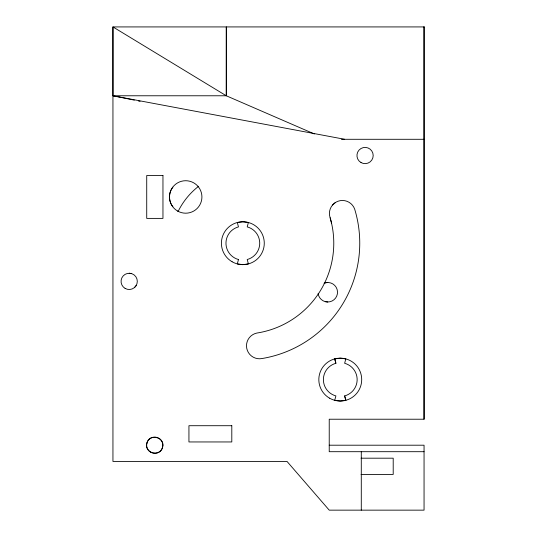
<?xml version="1.0" encoding="UTF-8"?>
<svg xmlns="http://www.w3.org/2000/svg" width="537" height="537" viewBox="0 0 537 537"><rect width="100%" height="100%" fill="white"/><g stroke="black" fill="none" stroke-linecap="round" stroke-linejoin="round"><path stroke-width="0.81" d="M424.055 419.222L424.055 26.85L424.055 419.222L329.228 419.222L329.228 451.698L424.055 451.698M172.874 187.212C168.403 192.642 168.403 201.274 172.874 206.698M134.921 287.12L136.217 285.442M332.571 204.986L335.108 202.724M325.261 282.831L327.778 282.502M334.726 358.897L340.27 358.166L345.821 358.897L344.64 363.287A16.889 16.889 0 0 1 344.64 395.91L345.815 400.307L340.27 401.032L334.726 400.307L335.9 395.91A16.889 16.889 0 0 1 335.9 363.287L334.726 358.897L335.9 363.287M424.055 26.924L112.945 26.924L112.945 95.774L134.317 100.124M341.391 139.291L424.055 139.291M329.228 445.2L424.055 445.2L424.055 510.15L329.228 510.15L287.013 461.437L112.945 461.437L112.945 26.924L226.285 95.774L314.38 133.975M361.052 458.189L393.205 458.189L393.205 474.426L361.052 474.426M131.283 273.541L129.182 273.259M325.261 301.653L327.778 301.989M344.673 139.291L112.945 95.774L226.285 95.774L226.312 26.924L226.312 95.687M138.425 100.963L140.07 101.298M344.64 395.91L345.821 400.307M330.141 217.76A90.928 90.928 0 0 1 256.887 333.047A13.002 13.002 0 0 0 246.752 348.385A13.002 13.002 0 0 0 262.09 358.521A116.912 116.912 0 0 0 354.695 209.195A13.002 13.002 0 0 0 338.135 201.2A13.002 13.002 0 0 0 330.141 217.76L331.524 223.103M361.287 451.698L361.287 510.15M178.103 211.491A72.092 72.092 0 0 1 198.63 186.265M324.053 283.241A9.74 9.74 0 0 1 337.068 289.315A9.74 9.74 0 0 1 329.886 301.754A9.74 9.74 0 0 1 318.119 293.517M146.89 443.099C143.809 453.067 160.254 457.477 162.57 447.301C165.651 437.333 149.205 432.923 146.89 443.099M238.475 259.519L237.3 263.909L242.845 264.64L248.389 263.909L247.215 259.519A16.889 16.889 0 0 0 247.215 226.896L248.389 222.506L242.845 221.774L237.3 222.506L238.475 226.896A16.889 16.889 0 0 0 238.475 259.519M162.959 175.525L146.722 175.525L146.722 218.391L162.959 218.391L162.959 175.525M231.803 425.713L188.937 425.713L188.937 441.951L231.803 441.951L231.803 425.713M177.572 211.021A16.238 16.238 0 0 0 201.925 196.958A16.238 16.238 0 0 0 177.572 182.895A16.238 16.238 0 0 0 177.572 211.021M361.012 162.557A8.115 8.115 0 0 0 373.188 155.522A8.115 8.115 0 0 0 361.012 148.494A8.115 8.115 0 0 0 361.012 162.557M150.669 452.235A8.115 8.115 0 0 0 162.852 445.2A8.115 8.115 0 0 0 150.669 438.172A8.115 8.115 0 0 0 150.669 452.235M125.121 288.409A8.115 8.115 0 0 0 137.304 281.381A8.115 8.115 0 0 0 125.121 274.347A8.115 8.115 0 0 0 125.121 288.409M232.125 261.767A21.433 21.433 0 0 0 264.278 243.207A21.433 21.433 0 0 0 232.125 224.647A21.433 21.433 0 0 0 232.125 261.767M329.55 398.165A21.433 21.433 0 0 0 361.703 379.599A21.433 21.433 0 0 0 329.55 361.039A21.433 21.433 0 0 0 329.55 398.165"/></g></svg>
